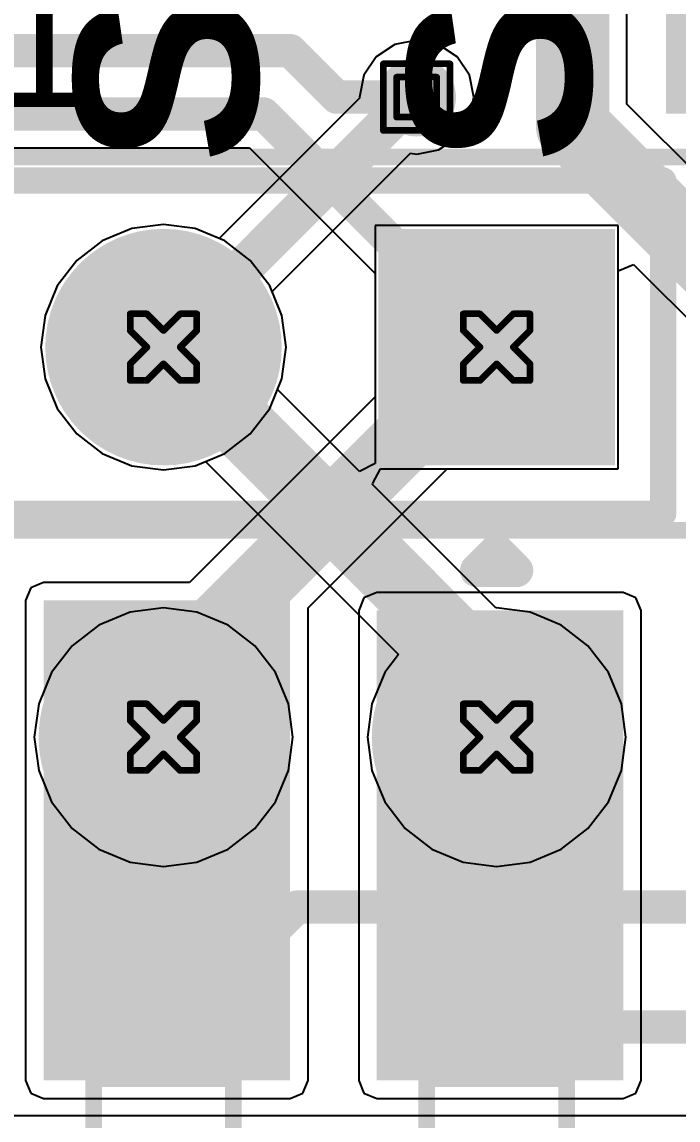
# Model space of a CAD drawing. Header units: inches. Extents: x -0.3 to 9.9, y -0.4 to 5.
# Drawn here: x 2.2705 to 2.4675, y 1.8811 to 2.2106 of the extents above; entities that cross this region are included whole.
import ezdxf

# ---------------------------------------------------------------- set-up
doc = ezdxf.new("R2010")
doc.units = ezdxf.units.IN
doc.header["$MEASUREMENT"] = 0
for name, color, linetype in [('Bottom Layer', 5, 'Continuous'), ('Bottom Solder', 6, 'Continuous'), ('Drill Drawing', 1, 'Continuous'), ('Multi-Layer', 9, 'Continuous'), ('Pad Holes', 156, 'Continuous'), ('Top Layer', 1, 'Continuous'), ('Top Overlay', 2, 'Continuous'), ('Top Paste', 8, 'Continuous'), ('Top Solder', 216, 'Continuous'), ('Via Holes', 16, 'Continuous')]:
    doc.layers.add(name, color=color, linetype=linetype)
doc.styles.add('Arial', font='', dxfattribs={"height": 0.2})
doc.styles.add('Arial_Bold', font='', dxfattribs={"height": 0.2})
doc.styles.get('Arial').set_extended_font_data('Arial')
doc.styles.get('Arial_Bold').set_extended_font_data('Arial', bold=True)

# ---------------------------------------------------------------- blocks, each defined once
blk = doc.blocks.new('OLED_0_96________2C_12')
at = {"layer": 'Bottom Layer'}
h = blk.add_hatch(color=5, dxfattribs=at)
edge = h.paths.add_edge_path()
edge.add_arc((0.05, 0), 0.0334645, 0, 360)
h = blk.add_hatch(color=5, dxfattribs=at)
edge = h.paths.add_edge_path()
edge.add_arc((0.15, 0), 0.0334645, 0, 360)
at = {"layer": 'Bottom Solder'}
h = blk.add_hatch(color=6, dxfattribs=at)
edge = h.paths.add_edge_path()
edge.add_arc((0.05, 0), 0.0374645, 0, 360)
h = blk.add_hatch(color=6, dxfattribs=at)
edge = h.paths.add_edge_path()
edge.add_arc((0.15, 0), 0.0374645, 0, 360)
at = {"layer": 'Multi-Layer'}
h = blk.add_hatch(color=9, dxfattribs=at)
edge = h.paths.add_edge_path()
edge.add_arc((0.05, 0), 0.0334645, 0, 360)
h = blk.add_hatch(color=9, dxfattribs=at)
edge = h.paths.add_edge_path()
edge.add_arc((0.15, 0), 0.0334645, 0, 360)
at = {"layer": 'Pad Holes'}
h = blk.add_hatch(color=7, dxfattribs=at)
edge = h.paths.add_edge_path()
edge.add_arc((0.05, 0), 0.0187008, 0, 360)
h = blk.add_hatch(color=7, dxfattribs=at)
edge = h.paths.add_edge_path()
edge.add_arc((0.15, 0), 0.0187008, 0, 360)
at = {"layer": 'Top Layer'}
h = blk.add_hatch(color=1, dxfattribs=at)
edge = h.paths.add_edge_path()
edge.add_arc((0.05, 0), 0.0334645, 0, 360)
h = blk.add_hatch(color=1, dxfattribs=at)
edge = h.paths.add_edge_path()
edge.add_arc((0.15, 0), 0.0334645, 0, 360)
at = {"layer": 'Top Solder'}
h = blk.add_hatch(color=216, dxfattribs=at)
edge = h.paths.add_edge_path()
edge.add_arc((0.05, 0), 0.0374645, 0, 360)
h = blk.add_hatch(color=216, dxfattribs=at)
edge = h.paths.add_edge_path()
edge.add_arc((0.15, 0), 0.0374645, 0, 360)
at = {"layer": 'Top Overlay'}
blk.add_lwpolyline([(-0.539, 0.062, 0.005, 0.005, 0), (0.539, 0.062, 0.005, 0.005, 0)], format="xyseb", dxfattribs=at)
blk = doc.blocks.new('ZIO_101954_13')
at = {"layer": 'Bottom Layer'}
h = blk.add_hatch(color=5, dxfattribs=at)
edge = h.paths.add_edge_path()
edge.add_arc((0.05, 0), 0.031496, 0, 360)
blk.add_hatch(color=5, dxfattribs=at).paths.add_polyline_path([(0.11850395, 0.03149605), (0.18149605, 0.03149605), (0.18149605, -0.03149605), (0.11850395, -0.03149605)])
at = {"layer": 'Bottom Solder'}
h = blk.add_hatch(color=6, dxfattribs=at)
edge = h.paths.add_edge_path()
edge.add_arc((0.05, 0), 0.035496, 0, 360)
blk.add_hatch(color=6, dxfattribs=at).paths.add_polyline_path([(0.11450395, 0.03549605), (0.18549605, 0.03549605), (0.18549605, -0.03549605), (0.11450395, -0.03549605)])
at = {"layer": 'Multi-Layer'}
h = blk.add_hatch(color=9, dxfattribs=at)
edge = h.paths.add_edge_path()
edge.add_arc((0.05, 0), 0.031496, 0, 360)
blk.add_hatch(color=9, dxfattribs=at).paths.add_polyline_path([(0.11850395, 0.03149605), (0.18149605, 0.03149605), (0.18149605, -0.03149605), (0.11850395, -0.03149605)])
at = {"layer": 'Pad Holes'}
h = blk.add_hatch(color=7, dxfattribs=at)
edge = h.paths.add_edge_path()
edge.add_arc((0.05, 0), 0.0187008, 0, 360)
h = blk.add_hatch(color=7, dxfattribs=at)
edge = h.paths.add_edge_path()
edge.add_arc((0.15, 0), 0.0187008, 0, 360)
at = {"layer": 'Top Layer'}
h = blk.add_hatch(color=1, dxfattribs=at)
edge = h.paths.add_edge_path()
edge.add_arc((0.05, 0), 0.031496, 0, 360)
blk.add_hatch(color=1, dxfattribs=at).paths.add_polyline_path([(0.11850395, 0.03149605), (0.18149605, 0.03149605), (0.18149605, -0.03149605), (0.11850395, -0.03149605)])
at = {"layer": 'Top Solder'}
h = blk.add_hatch(color=216, dxfattribs=at)
edge = h.paths.add_edge_path()
edge.add_arc((0.05, 0), 0.035496, 0, 360)
blk.add_hatch(color=216, dxfattribs=at).paths.add_polyline_path([(0.11450395, 0.03549605), (0.18549605, 0.03549605), (0.18549605, -0.03549605), (0.11450395, -0.03549605)])
at = {"layer": 'Top Overlay'}
for points in [[(-0.719, 0.0569999, 0.005, 0.005, 0), (0.719, 0.057, 0.005, 0.005, 0)], [(-0.2, 0.05, 0.007874, 0.007874, 0), (0.2, 0.05, 0.007874, 0.007874, 0)], [(0.2, -0.05, 0.007874, 0.007874, 0), (0.2, 0.05, 0.007874, 0.007874, 0)], [(-0.2, -0.05, 0.007874, 0.007874, 0), (0.2, -0.05, 0.007874, 0.007874, 0)], [(0.144, -0.067, 0.01, 0.01, 0), (0.15, -0.061, 0.01, 0.01, 0)], [(0.15, -0.061, 0.01, 0.01, 0), (0.156, -0.067, 0.01, 0.01, 0)], [(0.144, -0.067, 0.01, 0.01, 0), (0.156, -0.067, 0.01, 0.01, 0)]]:
    blk.add_lwpolyline(points, format="xyseb", dxfattribs=at)
for points in [[(0.1980315, 0.05, 0.003937, 0.003937, 1), (0.2019685, 0.05, 0.003937, 0.003937, 1)], [(0.1980315, 0.05, 0.003937, 0.003937, 1), (0.2019685, 0.05, 0.003937, 0.003937, 1)], [(0.1980315, -0.05, 0.003937, 0.003937, 1), (0.2019685, -0.05, 0.003937, 0.003937, 1)], [(0.1980315, -0.05, 0.003937, 0.003937, 1), (0.2019685, -0.05, 0.003937, 0.003937, 1)], [(0.1475, -0.061, 0.005, 0.005, 1), (0.1525, -0.061, 0.005, 0.005, 1)], [(0.1475, -0.061, 0.005, 0.005, 1), (0.1525, -0.061, 0.005, 0.005, 1)], [(0.1415, -0.067, 0.005, 0.005, 1), (0.1465, -0.067, 0.005, 0.005, 1)], [(0.1415, -0.067, 0.005, 0.005, 1), (0.1465, -0.067, 0.005, 0.005, 1)], [(0.1535, -0.067, 0.005, 0.005, 1), (0.1585, -0.067, 0.005, 0.005, 1)], [(0.1535, -0.067, 0.005, 0.005, 1), (0.1585, -0.067, 0.005, 0.005, 1)]]:
    blk.add_lwpolyline(points, format="xyseb", close=True, dxfattribs=at)
blk = doc.blocks.new('R___0603_73')
at = {"layer": 'Top Layer'}
for points in [[(-0.015, 0.0175), (-0.015, -0.0175), (-0.045, -0.0175), (-0.045, 0.0175)], [(0.045, 0.0175), (0.045, -0.0175), (0.015, -0.0175), (0.015, 0.0175)]]:
    blk.add_hatch(color=1, dxfattribs=at).paths.add_polyline_path(points)
at = {"layer": 'Top Paste'}
for points in [[(-0.015, 0.0175), (-0.015, -0.0175), (-0.045, -0.0175), (-0.045, 0.0175)], [(0.045, 0.0175), (0.045, -0.0175), (0.015, -0.0175), (0.015, 0.0175)]]:
    blk.add_hatch(color=8, dxfattribs=at).paths.add_polyline_path(points)
at = {"layer": 'Top Solder'}
for points in [[(-0.011, 0.0215), (-0.011, -0.0215), (-0.049, -0.0215), (-0.049, 0.0215)], [(0.049, 0.0215), (0.049, -0.0215), (0.011, -0.0215), (0.011, 0.0215)]]:
    blk.add_hatch(color=216, dxfattribs=at).paths.add_polyline_path(points)
at = {"layer": 'Top Overlay'}
for points in [[(-0.048, -0.021, 0.005, 0.005, 0), (-0.048, 0.021, 0.005, 0.005, 0)], [(0.048, 0.021, 0.005, 0.005, 0), (-0.048, 0.021, 0.005, 0.005, 0)], [(0.048, -0.021, 0.005, 0.005, 0), (0.048, 0.021, 0.005, 0.005, 0)], [(0.048, -0.021, 0.005, 0.005, 0), (-0.048, -0.021, 0.005, 0.005, 0)]]:
    blk.add_lwpolyline(points, format="xyseb", dxfattribs=at)
for points in [[(-0.04925, 0.021, 0.0025, 0.0025, 1), (-0.04675, 0.021, 0.0025, 0.0025, 1)], [(-0.04925, 0.021, 0.0025, 0.0025, 1), (-0.04675, 0.021, 0.0025, 0.0025, 1)], [(0.04675, 0.021, 0.0025, 0.0025, 1), (0.04925, 0.021, 0.0025, 0.0025, 1)], [(0.04675, 0.021, 0.0025, 0.0025, 1), (0.04925, 0.021, 0.0025, 0.0025, 1)], [(-0.04925, -0.021, 0.0025, 0.0025, 1), (-0.04675, -0.021, 0.0025, 0.0025, 1)], [(-0.04925, -0.021, 0.0025, 0.0025, 1), (-0.04675, -0.021, 0.0025, 0.0025, 1)], [(0.04675, -0.021, 0.0025, 0.0025, 1), (0.04925, -0.021, 0.0025, 0.0025, 1)], [(0.04675, -0.021, 0.0025, 0.0025, 1), (0.04925, -0.021, 0.0025, 0.0025, 1)]]:
    blk.add_lwpolyline(points, format="xyseb", close=True, dxfattribs=at)
blk = doc.blocks.new('R___0603_74')
at = {"layer": 'Top Layer'}
for points in [[(-0.015, 0.0175), (-0.015, -0.0175), (-0.045, -0.0175), (-0.045, 0.0175)], [(0.045, 0.0175), (0.045, -0.0175), (0.015, -0.0175), (0.015, 0.0175)]]:
    blk.add_hatch(color=1, dxfattribs=at).paths.add_polyline_path(points)
at = {"layer": 'Top Paste'}
for points in [[(-0.015, 0.0175), (-0.015, -0.0175), (-0.045, -0.0175), (-0.045, 0.0175)], [(0.045, 0.0175), (0.045, -0.0175), (0.015, -0.0175), (0.015, 0.0175)]]:
    blk.add_hatch(color=8, dxfattribs=at).paths.add_polyline_path(points)
at = {"layer": 'Top Solder'}
for points in [[(-0.011, 0.0215), (-0.011, -0.0215), (-0.049, -0.0215), (-0.049, 0.0215)], [(0.049, 0.0215), (0.049, -0.0215), (0.011, -0.0215), (0.011, 0.0215)]]:
    blk.add_hatch(color=216, dxfattribs=at).paths.add_polyline_path(points)
at = {"layer": 'Top Overlay'}
for points in [[(0.048, 0.021, 0.005, 0.005, 0), (-0.048, 0.021, 0.005, 0.005, 0)], [(-0.048, -0.021, 0.005, 0.005, 0), (-0.048, 0.021, 0.005, 0.005, 0)], [(0.048, -0.021, 0.005, 0.005, 0), (0.048, 0.021, 0.005, 0.005, 0)], [(0.048, -0.021, 0.005, 0.005, 0), (-0.048, -0.021, 0.005, 0.005, 0)]]:
    blk.add_lwpolyline(points, format="xyseb", dxfattribs=at)
for points in [[(-0.04925, 0.021, 0.0025, 0.0025, 1), (-0.04675, 0.021, 0.0025, 0.0025, 1)], [(-0.04925, 0.021, 0.0025, 0.0025, 1), (-0.04675, 0.021, 0.0025, 0.0025, 1)], [(0.04675, 0.021, 0.0025, 0.0025, 1), (0.04925, 0.021, 0.0025, 0.0025, 1)], [(0.04675, 0.021, 0.0025, 0.0025, 1), (0.04925, 0.021, 0.0025, 0.0025, 1)], [(-0.04925, -0.021, 0.0025, 0.0025, 1), (-0.04675, -0.021, 0.0025, 0.0025, 1)], [(-0.04925, -0.021, 0.0025, 0.0025, 1), (-0.04675, -0.021, 0.0025, 0.0025, 1)], [(0.04675, -0.021, 0.0025, 0.0025, 1), (0.04925, -0.021, 0.0025, 0.0025, 1)], [(0.04675, -0.021, 0.0025, 0.0025, 1), (0.04925, -0.021, 0.0025, 0.0025, 1)]]:
    blk.add_lwpolyline(points, format="xyseb", close=True, dxfattribs=at)

msp = doc.modelspace()

# ---------------------------------------------------------------- hatches: boundary and pattern name
at = {"layer": 'Bottom Layer'}
h = msp.add_hatch(color=5, dxfattribs=at)
edge = h.paths.add_edge_path()
edge.add_arc((2.389, 2.188), 0.011811, 0, 360)
at = {"layer": 'Bottom Solder'}
h = msp.add_hatch(color=6, dxfattribs=at)
edge = h.paths.add_edge_path()
edge.add_arc((2.389, 2.188), 0.0059055, 0, 360)
at = {"layer": 'Top Layer'}
for points in [[(2.4638226, 2.183), (2.8398226, 2.183), (2.8398226, 2.6919486), (2.4638226, 2.6919486)], [(2.277, 1.893), (2.351, 1.893), (2.351, 2.037), (2.277, 2.037)], [(2.377, 1.893), (2.451, 1.893), (2.451, 2.034), (2.377, 2.034)]]:
    msp.add_hatch(color=1, dxfattribs=at).paths.add_polyline_path(points)
h = msp.add_hatch(color=1, dxfattribs=at)
edge = h.paths.add_edge_path()
edge.add_arc((2.389, 2.188), 0.011811, 0, 360)
at = {"layer": 'Top Solder'}
h = msp.add_hatch(color=216, dxfattribs=at)
edge = h.paths.add_edge_path()
edge.add_arc((2.389, 2.188), 0.0059055, 0, 360)
at = {"layer": 'Via Holes'}
h = msp.add_hatch(color=7, dxfattribs=at)
edge = h.paths.add_edge_path()
edge.add_arc((2.389, 2.188), 0.0059055, 0, 360)

# ---------------------------------------------------------------- linework, layer by layer
at = {"layer": 'Bottom Layer'}
for p, q in [((2.4521361, 2.1859347), (2.4521361, 2.3553644)), ((2.6165354, 2.0215354), (2.4521361, 2.1859347)), ((1.6180028, 2.1727527), (2.3388231, 2.1727527)), ((2.3388231, 2.1727527), (2.376503, 2.1350728)), ((2.3034716, 2.1485526), (2.2945936, 2.1448752)), ((2.312999, 2.1498069), (2.3034716, 2.1485526)), ((2.3225264, 2.1485526), (2.312999, 2.1498069)), ((2.3314044, 2.1448752), (2.3225264, 2.1485526)), ((2.2945936, 2.1448752), (2.2869698, 2.1390252)), ((2.3390282, 2.1390252), (2.3314044, 2.1448752)), ((2.2869698, 2.1390252), (2.2811198, 2.1314014)), ((2.3448782, 2.1314014), (2.3390282, 2.1390252)), ((2.376503, 2.1350728), (2.376503, 2.0811969)), ((2.449495, 2.1359013), (2.4541144, 2.1378148)), ((2.449495, 2.0765), (2.449495, 2.1359013)), ((2.4541144, 2.1378148), (2.5886865, 2.0032427)), ((2.2811198, 2.1314014), (2.2774424, 2.1225234)), ((2.3485556, 2.1225234), (2.3448782, 2.1314014)), ((2.2774424, 2.1225234), (2.2761881, 2.112996)), ((2.3498099, 2.112996), (2.3485556, 2.1225234)), ((2.2761881, 2.112996), (2.2774424, 2.1034686)), ((2.3485556, 2.1034686), (2.3498099, 2.112996)), ((2.2774424, 2.1034686), (2.2811198, 2.0945906)), ((2.3472404, 2.1002935), (2.3485556, 2.1034686)), ((2.3718347, 2.0756992), (2.3472404, 2.1002935)), ((2.2811198, 2.0945906), (2.2869698, 2.0869668)), ((2.2869698, 2.0869668), (2.2945936, 2.0811168)), ((2.2945936, 2.0811168), (2.3034716, 2.0774394)), ((2.3225264, 2.0774394), (2.3255744, 2.0787019)), ((2.3255744, 2.0787019), (2.3835171, 2.0207592)), ((2.376503, 2.0811969), (2.3765028, 2.0781021)), ((2.3034716, 2.0774394), (2.312999, 2.0761851)), ((2.312999, 2.0761851), (2.3225264, 2.0774394)), ((2.3765028, 2.0781021), (2.3718347, 2.0756992)), ((2.3758668, 2.0721511), (2.3781051, 2.0764998)), ((2.3781051, 2.0764998), (2.3808394, 2.0765)), ((2.3808394, 2.0765), (2.449495, 2.0765)), ((2.3757022, 2.0718317), (2.3758667, 2.072151)), ((2.3758667, 2.072151), (2.3758668, 2.0721511)), ((2.4127715, 2.0347624), (2.3757022, 2.0718317)), ((2.3029578, 2.0334704), (2.2936008, 2.0295947)), ((2.312999, 2.0347924), (2.3029578, 2.0334704)), ((2.3230402, 2.0334704), (2.312999, 2.0347924)), ((2.3323972, 2.0295947), (2.3230402, 2.0334704)), ((2.412999, 2.0347924), (2.4127715, 2.0347624)), ((2.4230402, 2.0334704), (2.412999, 2.0347924)), ((2.4323972, 2.0295947), (2.4230402, 2.0334704)), ((2.2936008, 2.0295947), (2.2855658, 2.0234292)), ((2.3404322, 2.0234292), (2.3323972, 2.0295947)), ((2.4404322, 2.0234292), (2.4323972, 2.0295947)), ((2.2855658, 2.0234292), (2.2794003, 2.0153942)), ((2.3465977, 2.0153942), (2.3404322, 2.0234292)), ((2.4465977, 2.0153942), (2.4404322, 2.0234292)), ((2.3835171, 2.0207592), (2.3794003, 2.0153942)), ((2.2794003, 2.0153942), (2.2755246, 2.0060372)), ((2.3504734, 2.0060372), (2.3465977, 2.0153942)), ((2.3794003, 2.0153942), (2.3755246, 2.0060372)), ((2.4504734, 2.0060372), (2.4465977, 2.0153942)), ((2.2755246, 2.0060372), (2.2742026, 1.995996)), ((2.3517954, 1.995996), (2.3504734, 2.0060372)), ((2.3755246, 2.0060372), (2.3742026, 1.995996)), ((2.4517954, 1.995996), (2.4504734, 2.0060372)), ((2.2742026, 1.995996), (2.2755246, 1.9859548)), ((2.3504734, 1.9859548), (2.3517954, 1.995996)), ((2.3742026, 1.995996), (2.3755246, 1.9859548)), ((2.4504734, 1.9859548), (2.4517954, 1.995996)), ((2.2755246, 1.9859548), (2.2794003, 1.9765978)), ((2.3465977, 1.9765978), (2.3504734, 1.9859548)), ((2.3755246, 1.9859548), (2.3794003, 1.9765978)), ((2.4465977, 1.9765978), (2.4504734, 1.9859548)), ((2.2794003, 1.9765978), (2.2855658, 1.9685628)), ((2.3404322, 1.9685628), (2.3465977, 1.9765978)), ((2.3794003, 1.9765978), (2.3855658, 1.9685628)), ((2.4404322, 1.9685628), (2.4465977, 1.9765978)), ((2.2855658, 1.9685628), (2.2936008, 1.9623973)), ((2.3323972, 1.9623973), (2.3404322, 1.9685628)), ((2.3855658, 1.9685628), (2.3936008, 1.9623973)), ((2.4323972, 1.9623973), (2.4404322, 1.9685628)), ((2.2936008, 1.9623973), (2.3029578, 1.9585216)), ((2.3230402, 1.9585216), (2.3323972, 1.9623973)), ((2.3936008, 1.9623973), (2.4029578, 1.9585216)), ((2.4230402, 1.9585216), (2.4323972, 1.9623973)), ((2.3029578, 1.9585216), (2.312999, 1.9571996)), ((2.312999, 1.9571996), (2.3230402, 1.9585216)), ((2.4029578, 1.9585216), (2.412999, 1.9571996)), ((2.412999, 1.9571996), (2.4230402, 1.9585216))]:
    msp.add_line(p, q, dxfattribs=at)
for points in [[(2.4358226, 2.1791774, 0.022, 0.022, 0), (2.4358226, 2.3669486, 0.022, 0.022, 0)], [(1.5448226, 2.2019486, 0.01, 0.01, 0), (2.3510515, 2.2019486, 0.01, 0.01, 0)], [(2.3510515, 2.2019486, 0.01, 0.01, 0), (2.3650001, 2.188, 0.01, 0.01, 0)], [(2.3650001, 2.188, 0.01, 0.01, 0), (2.389, 2.188, 0.01, 0.01, 0)], [(1.5628226, 2.1829486, 0.01, 0.01, 0), (2.3430464, 2.1829486, 0.01, 0.01, 0)], [(2.3430464, 2.1829486, 0.01, 0.01, 0), (2.412999, 2.112996, 0.01, 0.01, 0)], [(2.4358226, 2.1791774, 0.022, 0.022, 0), (2.605, 2.01, 0.022, 0.022, 0)], [(2.312999, 2.1129061, 0.02, 0.02, 0), (2.4040196, 2.0218855, 0.02, 0.02, 0)], [(2.4040196, 2.0049754, 0.02, 0.02, 0), (2.4040196, 2.0218855, 0.02, 0.02, 0)], [(2.4040196, 2.0049754, 0.02, 0.02, 0), (2.412999, 1.995996, 0.02, 0.02, 0)]]:
    msp.add_lwpolyline(points, format="xyseb", dxfattribs=at)
for points in [[(2.3485515, 2.2019486, 0.005, 0.005, 1), (2.3535515, 2.2019486, 0.005, 0.005, 1)], [(2.3485515, 2.2019486, 0.005, 0.005, 1), (2.3535515, 2.2019486, 0.005, 0.005, 1)], [(2.3625001, 2.188, 0.005, 0.005, 1), (2.3675001, 2.188, 0.005, 0.005, 1)], [(2.3625001, 2.188, 0.005, 0.005, 1), (2.3675001, 2.188, 0.005, 0.005, 1)], [(2.3865, 2.188, 0.005, 0.005, 1), (2.3915, 2.188, 0.005, 0.005, 1)], [(2.3405464, 2.1829486, 0.005, 0.005, 1), (2.3455464, 2.1829486, 0.005, 0.005, 1)], [(2.3405464, 2.1829486, 0.005, 0.005, 1), (2.3455464, 2.1829486, 0.005, 0.005, 1)], [(2.4303226, 2.1791774, 0.011, 0.011, 1), (2.4413226, 2.1791774, 0.011, 0.011, 1)], [(2.4303226, 2.1791774, 0.011, 0.011, 1), (2.4413226, 2.1791774, 0.011, 0.011, 1)], [(2.307999, 2.1129061, 0.01, 0.01, 1), (2.317999, 2.1129061, 0.01, 0.01, 1)], [(2.410499, 2.112996, 0.005, 0.005, 1), (2.415499, 2.112996, 0.005, 0.005, 1)], [(2.3990196, 2.0218855, 0.01, 0.01, 1), (2.4090196, 2.0218855, 0.01, 0.01, 1)], [(2.3990196, 2.0218855, 0.01, 0.01, 1), (2.4090196, 2.0218855, 0.01, 0.01, 1)], [(2.3990196, 2.0049754, 0.01, 0.01, 1), (2.4090196, 2.0049754, 0.01, 0.01, 1)], [(2.3990196, 2.0049754, 0.01, 0.01, 1), (2.4090196, 2.0049754, 0.01, 0.01, 1)], [(2.407999, 1.995996, 0.01, 0.01, 1), (2.417999, 1.995996, 0.01, 0.01, 1)]]:
    msp.add_lwpolyline(points, format="xyseb", close=True, dxfattribs=at)
at = {"layer": 'Drill Drawing'}
for points in [[(2.379, 2.198, 0.002, 0.002, 0), (2.399, 2.198, 0.002, 0.002, 0)], [(2.379, 2.178, 0.002, 0.002, 0), (2.379, 2.198, 0.002, 0.002, 0)], [(2.399, 2.178, 0.002, 0.002, 0), (2.399, 2.198, 0.002, 0.002, 0)], [(2.383, 2.194, 0.002, 0.002, 0), (2.395, 2.194, 0.002, 0.002, 0)], [(2.383, 2.182, 0.002, 0.002, 0), (2.383, 2.194, 0.002, 0.002, 0)], [(2.395, 2.182, 0.002, 0.002, 0), (2.395, 2.194, 0.002, 0.002, 0)], [(2.383, 2.182, 0.002, 0.002, 0), (2.395, 2.182, 0.002, 0.002, 0)], [(2.379, 2.178, 0.002, 0.002, 0), (2.399, 2.178, 0.002, 0.002, 0)], [(2.302999, 2.117996, 0.002, 0.002, 0), (2.302999, 2.122996, 0.002, 0.002, 0)], [(2.302999, 2.122996, 0.002, 0.002, 0), (2.307999, 2.122996, 0.002, 0.002, 0)], [(2.307999, 2.122996, 0.002, 0.002, 0), (2.312999, 2.117996, 0.002, 0.002, 0)], [(2.312999, 2.117996, 0.002, 0.002, 0), (2.317999, 2.122996, 0.002, 0.002, 0)], [(2.317999, 2.122996, 0.002, 0.002, 0), (2.322999, 2.122996, 0.002, 0.002, 0)], [(2.322999, 2.117996, 0.002, 0.002, 0), (2.322999, 2.122996, 0.002, 0.002, 0)], [(2.402999, 2.117996, 0.002, 0.002, 0), (2.402999, 2.122996, 0.002, 0.002, 0)], [(2.402999, 2.122996, 0.002, 0.002, 0), (2.407999, 2.122996, 0.002, 0.002, 0)], [(2.407999, 2.122996, 0.002, 0.002, 0), (2.412999, 2.117996, 0.002, 0.002, 0)], [(2.412999, 2.117996, 0.002, 0.002, 0), (2.417999, 2.122996, 0.002, 0.002, 0)], [(2.417999, 2.122996, 0.002, 0.002, 0), (2.422999, 2.122996, 0.002, 0.002, 0)], [(2.422999, 2.117996, 0.002, 0.002, 0), (2.422999, 2.122996, 0.002, 0.002, 0)], [(2.302999, 2.117996, 0.002, 0.002, 0), (2.307999, 2.112996, 0.002, 0.002, 0)], [(2.317999, 2.112996, 0.002, 0.002, 0), (2.322999, 2.117996, 0.002, 0.002, 0)], [(2.402999, 2.117996, 0.002, 0.002, 0), (2.407999, 2.112996, 0.002, 0.002, 0)], [(2.417999, 2.112996, 0.002, 0.002, 0), (2.422999, 2.117996, 0.002, 0.002, 0)], [(2.302999, 2.107996, 0.002, 0.002, 0), (2.307999, 2.112996, 0.002, 0.002, 0)], [(2.317999, 2.112996, 0.002, 0.002, 0), (2.322999, 2.107996, 0.002, 0.002, 0)], [(2.402999, 2.107996, 0.002, 0.002, 0), (2.407999, 2.112996, 0.002, 0.002, 0)], [(2.417999, 2.112996, 0.002, 0.002, 0), (2.422999, 2.107996, 0.002, 0.002, 0)], [(2.302999, 2.102996, 0.002, 0.002, 0), (2.302999, 2.107996, 0.002, 0.002, 0)], [(2.307999, 2.102996, 0.002, 0.002, 0), (2.312999, 2.107996, 0.002, 0.002, 0)], [(2.312999, 2.107996, 0.002, 0.002, 0), (2.317999, 2.102996, 0.002, 0.002, 0)], [(2.322999, 2.102996, 0.002, 0.002, 0), (2.322999, 2.107996, 0.002, 0.002, 0)], [(2.402999, 2.102996, 0.002, 0.002, 0), (2.402999, 2.107996, 0.002, 0.002, 0)], [(2.407999, 2.102996, 0.002, 0.002, 0), (2.412999, 2.107996, 0.002, 0.002, 0)], [(2.412999, 2.107996, 0.002, 0.002, 0), (2.417999, 2.102996, 0.002, 0.002, 0)], [(2.422999, 2.102996, 0.002, 0.002, 0), (2.422999, 2.107996, 0.002, 0.002, 0)], [(2.302999, 2.102996, 0.002, 0.002, 0), (2.307999, 2.102996, 0.002, 0.002, 0)], [(2.317999, 2.102996, 0.002, 0.002, 0), (2.322999, 2.102996, 0.002, 0.002, 0)], [(2.402999, 2.102996, 0.002, 0.002, 0), (2.407999, 2.102996, 0.002, 0.002, 0)], [(2.417999, 2.102996, 0.002, 0.002, 0), (2.422999, 2.102996, 0.002, 0.002, 0)], [(2.302999, 2.000996, 0.002, 0.002, 0), (2.302999, 2.005996, 0.002, 0.002, 0)], [(2.302999, 2.005996, 0.002, 0.002, 0), (2.307999, 2.005996, 0.002, 0.002, 0)], [(2.307999, 2.005996, 0.002, 0.002, 0), (2.312999, 2.000996, 0.002, 0.002, 0)], [(2.312999, 2.000996, 0.002, 0.002, 0), (2.317999, 2.005996, 0.002, 0.002, 0)], [(2.317999, 2.005996, 0.002, 0.002, 0), (2.322999, 2.005996, 0.002, 0.002, 0)], [(2.322999, 2.000996, 0.002, 0.002, 0), (2.322999, 2.005996, 0.002, 0.002, 0)], [(2.402999, 2.000996, 0.002, 0.002, 0), (2.402999, 2.005996, 0.002, 0.002, 0)], [(2.402999, 2.005996, 0.002, 0.002, 0), (2.407999, 2.005996, 0.002, 0.002, 0)], [(2.407999, 2.005996, 0.002, 0.002, 0), (2.412999, 2.000996, 0.002, 0.002, 0)], [(2.412999, 2.000996, 0.002, 0.002, 0), (2.417999, 2.005996, 0.002, 0.002, 0)], [(2.417999, 2.005996, 0.002, 0.002, 0), (2.422999, 2.005996, 0.002, 0.002, 0)], [(2.422999, 2.000996, 0.002, 0.002, 0), (2.422999, 2.005996, 0.002, 0.002, 0)], [(2.302999, 2.000996, 0.002, 0.002, 0), (2.307999, 1.995996, 0.002, 0.002, 0)], [(2.317999, 1.995996, 0.002, 0.002, 0), (2.322999, 2.000996, 0.002, 0.002, 0)], [(2.402999, 2.000996, 0.002, 0.002, 0), (2.407999, 1.995996, 0.002, 0.002, 0)], [(2.417999, 1.995996, 0.002, 0.002, 0), (2.422999, 2.000996, 0.002, 0.002, 0)], [(2.302999, 1.990996, 0.002, 0.002, 0), (2.307999, 1.995996, 0.002, 0.002, 0)], [(2.317999, 1.995996, 0.002, 0.002, 0), (2.322999, 1.990996, 0.002, 0.002, 0)], [(2.402999, 1.990996, 0.002, 0.002, 0), (2.407999, 1.995996, 0.002, 0.002, 0)], [(2.417999, 1.995996, 0.002, 0.002, 0), (2.422999, 1.990996, 0.002, 0.002, 0)], [(2.302999, 1.985996, 0.002, 0.002, 0), (2.302999, 1.990996, 0.002, 0.002, 0)], [(2.307999, 1.985996, 0.002, 0.002, 0), (2.312999, 1.990996, 0.002, 0.002, 0)], [(2.312999, 1.990996, 0.002, 0.002, 0), (2.317999, 1.985996, 0.002, 0.002, 0)], [(2.322999, 1.985996, 0.002, 0.002, 0), (2.322999, 1.990996, 0.002, 0.002, 0)], [(2.402999, 1.985996, 0.002, 0.002, 0), (2.402999, 1.990996, 0.002, 0.002, 0)], [(2.407999, 1.985996, 0.002, 0.002, 0), (2.412999, 1.990996, 0.002, 0.002, 0)], [(2.412999, 1.990996, 0.002, 0.002, 0), (2.417999, 1.985996, 0.002, 0.002, 0)], [(2.422999, 1.985996, 0.002, 0.002, 0), (2.422999, 1.990996, 0.002, 0.002, 0)], [(2.302999, 1.985996, 0.002, 0.002, 0), (2.307999, 1.985996, 0.002, 0.002, 0)], [(2.317999, 1.985996, 0.002, 0.002, 0), (2.322999, 1.985996, 0.002, 0.002, 0)], [(2.402999, 1.985996, 0.002, 0.002, 0), (2.407999, 1.985996, 0.002, 0.002, 0)], [(2.417999, 1.985996, 0.002, 0.002, 0), (2.422999, 1.985996, 0.002, 0.002, 0)]]:
    msp.add_lwpolyline(points, format="xyseb", dxfattribs=at)
for points in [[(2.3785, 2.198, 0.001, 0.001, 1), (2.3795, 2.198, 0.001, 0.001, 1)], [(2.3785, 2.198, 0.001, 0.001, 1), (2.3795, 2.198, 0.001, 0.001, 1)], [(2.3985, 2.198, 0.001, 0.001, 1), (2.3995, 2.198, 0.001, 0.001, 1)], [(2.3985, 2.198, 0.001, 0.001, 1), (2.3995, 2.198, 0.001, 0.001, 1)], [(2.3825, 2.194, 0.001, 0.001, 1), (2.3835, 2.194, 0.001, 0.001, 1)], [(2.3825, 2.194, 0.001, 0.001, 1), (2.3835, 2.194, 0.001, 0.001, 1)], [(2.3945, 2.194, 0.001, 0.001, 1), (2.3955, 2.194, 0.001, 0.001, 1)], [(2.3945, 2.194, 0.001, 0.001, 1), (2.3955, 2.194, 0.001, 0.001, 1)], [(2.3825, 2.182, 0.001, 0.001, 1), (2.3835, 2.182, 0.001, 0.001, 1)], [(2.3825, 2.182, 0.001, 0.001, 1), (2.3835, 2.182, 0.001, 0.001, 1)], [(2.3945, 2.182, 0.001, 0.001, 1), (2.3955, 2.182, 0.001, 0.001, 1)], [(2.3945, 2.182, 0.001, 0.001, 1), (2.3955, 2.182, 0.001, 0.001, 1)], [(2.3785, 2.178, 0.001, 0.001, 1), (2.3795, 2.178, 0.001, 0.001, 1)], [(2.3785, 2.178, 0.001, 0.001, 1), (2.3795, 2.178, 0.001, 0.001, 1)], [(2.3985, 2.178, 0.001, 0.001, 1), (2.3995, 2.178, 0.001, 0.001, 1)], [(2.3985, 2.178, 0.001, 0.001, 1), (2.3995, 2.178, 0.001, 0.001, 1)], [(2.302499, 2.122996, 0.001, 0.001, 1), (2.303499, 2.122996, 0.001, 0.001, 1)], [(2.302499, 2.122996, 0.001, 0.001, 1), (2.303499, 2.122996, 0.001, 0.001, 1)], [(2.307499, 2.122996, 0.001, 0.001, 1), (2.308499, 2.122996, 0.001, 0.001, 1)], [(2.307499, 2.122996, 0.001, 0.001, 1), (2.308499, 2.122996, 0.001, 0.001, 1)], [(2.317499, 2.122996, 0.001, 0.001, 1), (2.318499, 2.122996, 0.001, 0.001, 1)], [(2.317499, 2.122996, 0.001, 0.001, 1), (2.318499, 2.122996, 0.001, 0.001, 1)], [(2.322499, 2.122996, 0.001, 0.001, 1), (2.323499, 2.122996, 0.001, 0.001, 1)], [(2.322499, 2.122996, 0.001, 0.001, 1), (2.323499, 2.122996, 0.001, 0.001, 1)], [(2.402499, 2.122996, 0.001, 0.001, 1), (2.403499, 2.122996, 0.001, 0.001, 1)], [(2.402499, 2.122996, 0.001, 0.001, 1), (2.403499, 2.122996, 0.001, 0.001, 1)], [(2.407499, 2.122996, 0.001, 0.001, 1), (2.408499, 2.122996, 0.001, 0.001, 1)], [(2.407499, 2.122996, 0.001, 0.001, 1), (2.408499, 2.122996, 0.001, 0.001, 1)], [(2.417499, 2.122996, 0.001, 0.001, 1), (2.418499, 2.122996, 0.001, 0.001, 1)], [(2.417499, 2.122996, 0.001, 0.001, 1), (2.418499, 2.122996, 0.001, 0.001, 1)], [(2.422499, 2.122996, 0.001, 0.001, 1), (2.423499, 2.122996, 0.001, 0.001, 1)], [(2.422499, 2.122996, 0.001, 0.001, 1), (2.423499, 2.122996, 0.001, 0.001, 1)], [(2.302499, 2.117996, 0.001, 0.001, 1), (2.303499, 2.117996, 0.001, 0.001, 1)], [(2.302499, 2.117996, 0.001, 0.001, 1), (2.303499, 2.117996, 0.001, 0.001, 1)], [(2.312499, 2.117996, 0.001, 0.001, 1), (2.313499, 2.117996, 0.001, 0.001, 1)], [(2.312499, 2.117996, 0.001, 0.001, 1), (2.313499, 2.117996, 0.001, 0.001, 1)], [(2.322499, 2.117996, 0.001, 0.001, 1), (2.323499, 2.117996, 0.001, 0.001, 1)], [(2.322499, 2.117996, 0.001, 0.001, 1), (2.323499, 2.117996, 0.001, 0.001, 1)], [(2.402499, 2.117996, 0.001, 0.001, 1), (2.403499, 2.117996, 0.001, 0.001, 1)], [(2.402499, 2.117996, 0.001, 0.001, 1), (2.403499, 2.117996, 0.001, 0.001, 1)], [(2.412499, 2.117996, 0.001, 0.001, 1), (2.413499, 2.117996, 0.001, 0.001, 1)], [(2.412499, 2.117996, 0.001, 0.001, 1), (2.413499, 2.117996, 0.001, 0.001, 1)], [(2.422499, 2.117996, 0.001, 0.001, 1), (2.423499, 2.117996, 0.001, 0.001, 1)], [(2.422499, 2.117996, 0.001, 0.001, 1), (2.423499, 2.117996, 0.001, 0.001, 1)], [(2.307499, 2.112996, 0.001, 0.001, 1), (2.308499, 2.112996, 0.001, 0.001, 1)], [(2.307499, 2.112996, 0.001, 0.001, 1), (2.308499, 2.112996, 0.001, 0.001, 1)], [(2.317499, 2.112996, 0.001, 0.001, 1), (2.318499, 2.112996, 0.001, 0.001, 1)], [(2.317499, 2.112996, 0.001, 0.001, 1), (2.318499, 2.112996, 0.001, 0.001, 1)], [(2.407499, 2.112996, 0.001, 0.001, 1), (2.408499, 2.112996, 0.001, 0.001, 1)], [(2.407499, 2.112996, 0.001, 0.001, 1), (2.408499, 2.112996, 0.001, 0.001, 1)], [(2.417499, 2.112996, 0.001, 0.001, 1), (2.418499, 2.112996, 0.001, 0.001, 1)], [(2.417499, 2.112996, 0.001, 0.001, 1), (2.418499, 2.112996, 0.001, 0.001, 1)], [(2.302499, 2.107996, 0.001, 0.001, 1), (2.303499, 2.107996, 0.001, 0.001, 1)], [(2.302499, 2.107996, 0.001, 0.001, 1), (2.303499, 2.107996, 0.001, 0.001, 1)], [(2.312499, 2.107996, 0.001, 0.001, 1), (2.313499, 2.107996, 0.001, 0.001, 1)], [(2.312499, 2.107996, 0.001, 0.001, 1), (2.313499, 2.107996, 0.001, 0.001, 1)], [(2.322499, 2.107996, 0.001, 0.001, 1), (2.323499, 2.107996, 0.001, 0.001, 1)], [(2.322499, 2.107996, 0.001, 0.001, 1), (2.323499, 2.107996, 0.001, 0.001, 1)], [(2.402499, 2.107996, 0.001, 0.001, 1), (2.403499, 2.107996, 0.001, 0.001, 1)], [(2.402499, 2.107996, 0.001, 0.001, 1), (2.403499, 2.107996, 0.001, 0.001, 1)], [(2.412499, 2.107996, 0.001, 0.001, 1), (2.413499, 2.107996, 0.001, 0.001, 1)], [(2.412499, 2.107996, 0.001, 0.001, 1), (2.413499, 2.107996, 0.001, 0.001, 1)], [(2.422499, 2.107996, 0.001, 0.001, 1), (2.423499, 2.107996, 0.001, 0.001, 1)], [(2.422499, 2.107996, 0.001, 0.001, 1), (2.423499, 2.107996, 0.001, 0.001, 1)], [(2.302499, 2.102996, 0.001, 0.001, 1), (2.303499, 2.102996, 0.001, 0.001, 1)], [(2.302499, 2.102996, 0.001, 0.001, 1), (2.303499, 2.102996, 0.001, 0.001, 1)], [(2.307499, 2.102996, 0.001, 0.001, 1), (2.308499, 2.102996, 0.001, 0.001, 1)], [(2.307499, 2.102996, 0.001, 0.001, 1), (2.308499, 2.102996, 0.001, 0.001, 1)], [(2.317499, 2.102996, 0.001, 0.001, 1), (2.318499, 2.102996, 0.001, 0.001, 1)], [(2.317499, 2.102996, 0.001, 0.001, 1), (2.318499, 2.102996, 0.001, 0.001, 1)], [(2.322499, 2.102996, 0.001, 0.001, 1), (2.323499, 2.102996, 0.001, 0.001, 1)], [(2.322499, 2.102996, 0.001, 0.001, 1), (2.323499, 2.102996, 0.001, 0.001, 1)], [(2.402499, 2.102996, 0.001, 0.001, 1), (2.403499, 2.102996, 0.001, 0.001, 1)], [(2.402499, 2.102996, 0.001, 0.001, 1), (2.403499, 2.102996, 0.001, 0.001, 1)], [(2.407499, 2.102996, 0.001, 0.001, 1), (2.408499, 2.102996, 0.001, 0.001, 1)], [(2.407499, 2.102996, 0.001, 0.001, 1), (2.408499, 2.102996, 0.001, 0.001, 1)], [(2.417499, 2.102996, 0.001, 0.001, 1), (2.418499, 2.102996, 0.001, 0.001, 1)], [(2.417499, 2.102996, 0.001, 0.001, 1), (2.418499, 2.102996, 0.001, 0.001, 1)], [(2.422499, 2.102996, 0.001, 0.001, 1), (2.423499, 2.102996, 0.001, 0.001, 1)], [(2.422499, 2.102996, 0.001, 0.001, 1), (2.423499, 2.102996, 0.001, 0.001, 1)], [(2.302499, 2.005996, 0.001, 0.001, 1), (2.303499, 2.005996, 0.001, 0.001, 1)], [(2.302499, 2.005996, 0.001, 0.001, 1), (2.303499, 2.005996, 0.001, 0.001, 1)], [(2.307499, 2.005996, 0.001, 0.001, 1), (2.308499, 2.005996, 0.001, 0.001, 1)], [(2.307499, 2.005996, 0.001, 0.001, 1), (2.308499, 2.005996, 0.001, 0.001, 1)], [(2.317499, 2.005996, 0.001, 0.001, 1), (2.318499, 2.005996, 0.001, 0.001, 1)], [(2.317499, 2.005996, 0.001, 0.001, 1), (2.318499, 2.005996, 0.001, 0.001, 1)], [(2.322499, 2.005996, 0.001, 0.001, 1), (2.323499, 2.005996, 0.001, 0.001, 1)], [(2.322499, 2.005996, 0.001, 0.001, 1), (2.323499, 2.005996, 0.001, 0.001, 1)], [(2.402499, 2.005996, 0.001, 0.001, 1), (2.403499, 2.005996, 0.001, 0.001, 1)], [(2.402499, 2.005996, 0.001, 0.001, 1), (2.403499, 2.005996, 0.001, 0.001, 1)], [(2.407499, 2.005996, 0.001, 0.001, 1), (2.408499, 2.005996, 0.001, 0.001, 1)], [(2.407499, 2.005996, 0.001, 0.001, 1), (2.408499, 2.005996, 0.001, 0.001, 1)], [(2.417499, 2.005996, 0.001, 0.001, 1), (2.418499, 2.005996, 0.001, 0.001, 1)], [(2.417499, 2.005996, 0.001, 0.001, 1), (2.418499, 2.005996, 0.001, 0.001, 1)], [(2.422499, 2.005996, 0.001, 0.001, 1), (2.423499, 2.005996, 0.001, 0.001, 1)], [(2.422499, 2.005996, 0.001, 0.001, 1), (2.423499, 2.005996, 0.001, 0.001, 1)], [(2.302499, 2.000996, 0.001, 0.001, 1), (2.303499, 2.000996, 0.001, 0.001, 1)], [(2.302499, 2.000996, 0.001, 0.001, 1), (2.303499, 2.000996, 0.001, 0.001, 1)], [(2.312499, 2.000996, 0.001, 0.001, 1), (2.313499, 2.000996, 0.001, 0.001, 1)], [(2.312499, 2.000996, 0.001, 0.001, 1), (2.313499, 2.000996, 0.001, 0.001, 1)], [(2.322499, 2.000996, 0.001, 0.001, 1), (2.323499, 2.000996, 0.001, 0.001, 1)], [(2.322499, 2.000996, 0.001, 0.001, 1), (2.323499, 2.000996, 0.001, 0.001, 1)], [(2.402499, 2.000996, 0.001, 0.001, 1), (2.403499, 2.000996, 0.001, 0.001, 1)], [(2.402499, 2.000996, 0.001, 0.001, 1), (2.403499, 2.000996, 0.001, 0.001, 1)], [(2.412499, 2.000996, 0.001, 0.001, 1), (2.413499, 2.000996, 0.001, 0.001, 1)], [(2.412499, 2.000996, 0.001, 0.001, 1), (2.413499, 2.000996, 0.001, 0.001, 1)], [(2.422499, 2.000996, 0.001, 0.001, 1), (2.423499, 2.000996, 0.001, 0.001, 1)], [(2.422499, 2.000996, 0.001, 0.001, 1), (2.423499, 2.000996, 0.001, 0.001, 1)], [(2.307499, 1.995996, 0.001, 0.001, 1), (2.308499, 1.995996, 0.001, 0.001, 1)], [(2.307499, 1.995996, 0.001, 0.001, 1), (2.308499, 1.995996, 0.001, 0.001, 1)], [(2.317499, 1.995996, 0.001, 0.001, 1), (2.318499, 1.995996, 0.001, 0.001, 1)], [(2.317499, 1.995996, 0.001, 0.001, 1), (2.318499, 1.995996, 0.001, 0.001, 1)], [(2.407499, 1.995996, 0.001, 0.001, 1), (2.408499, 1.995996, 0.001, 0.001, 1)], [(2.407499, 1.995996, 0.001, 0.001, 1), (2.408499, 1.995996, 0.001, 0.001, 1)], [(2.417499, 1.995996, 0.001, 0.001, 1), (2.418499, 1.995996, 0.001, 0.001, 1)], [(2.417499, 1.995996, 0.001, 0.001, 1), (2.418499, 1.995996, 0.001, 0.001, 1)], [(2.302499, 1.990996, 0.001, 0.001, 1), (2.303499, 1.990996, 0.001, 0.001, 1)], [(2.302499, 1.990996, 0.001, 0.001, 1), (2.303499, 1.990996, 0.001, 0.001, 1)], [(2.312499, 1.990996, 0.001, 0.001, 1), (2.313499, 1.990996, 0.001, 0.001, 1)], [(2.312499, 1.990996, 0.001, 0.001, 1), (2.313499, 1.990996, 0.001, 0.001, 1)], [(2.322499, 1.990996, 0.001, 0.001, 1), (2.323499, 1.990996, 0.001, 0.001, 1)], [(2.322499, 1.990996, 0.001, 0.001, 1), (2.323499, 1.990996, 0.001, 0.001, 1)], [(2.402499, 1.990996, 0.001, 0.001, 1), (2.403499, 1.990996, 0.001, 0.001, 1)], [(2.402499, 1.990996, 0.001, 0.001, 1), (2.403499, 1.990996, 0.001, 0.001, 1)], [(2.412499, 1.990996, 0.001, 0.001, 1), (2.413499, 1.990996, 0.001, 0.001, 1)], [(2.412499, 1.990996, 0.001, 0.001, 1), (2.413499, 1.990996, 0.001, 0.001, 1)], [(2.422499, 1.990996, 0.001, 0.001, 1), (2.423499, 1.990996, 0.001, 0.001, 1)], [(2.422499, 1.990996, 0.001, 0.001, 1), (2.423499, 1.990996, 0.001, 0.001, 1)], [(2.302499, 1.985996, 0.001, 0.001, 1), (2.303499, 1.985996, 0.001, 0.001, 1)], [(2.302499, 1.985996, 0.001, 0.001, 1), (2.303499, 1.985996, 0.001, 0.001, 1)], [(2.307499, 1.985996, 0.001, 0.001, 1), (2.308499, 1.985996, 0.001, 0.001, 1)], [(2.307499, 1.985996, 0.001, 0.001, 1), (2.308499, 1.985996, 0.001, 0.001, 1)], [(2.317499, 1.985996, 0.001, 0.001, 1), (2.318499, 1.985996, 0.001, 0.001, 1)], [(2.317499, 1.985996, 0.001, 0.001, 1), (2.318499, 1.985996, 0.001, 0.001, 1)], [(2.322499, 1.985996, 0.001, 0.001, 1), (2.323499, 1.985996, 0.001, 0.001, 1)], [(2.322499, 1.985996, 0.001, 0.001, 1), (2.323499, 1.985996, 0.001, 0.001, 1)], [(2.402499, 1.985996, 0.001, 0.001, 1), (2.403499, 1.985996, 0.001, 0.001, 1)], [(2.402499, 1.985996, 0.001, 0.001, 1), (2.403499, 1.985996, 0.001, 0.001, 1)], [(2.407499, 1.985996, 0.001, 0.001, 1), (2.408499, 1.985996, 0.001, 0.001, 1)], [(2.407499, 1.985996, 0.001, 0.001, 1), (2.408499, 1.985996, 0.001, 0.001, 1)], [(2.417499, 1.985996, 0.001, 0.001, 1), (2.418499, 1.985996, 0.001, 0.001, 1)], [(2.417499, 1.985996, 0.001, 0.001, 1), (2.418499, 1.985996, 0.001, 0.001, 1)], [(2.422499, 1.985996, 0.001, 0.001, 1), (2.423499, 1.985996, 0.001, 0.001, 1)], [(2.422499, 1.985996, 0.001, 0.001, 1), (2.423499, 1.985996, 0.001, 0.001, 1)]]:
    msp.add_lwpolyline(points, format="xyseb", close=True, dxfattribs=at)
at = {"layer": 'Top Layer'}
for p, q in [((2.389, 2.2051403), (2.3824407, 2.2038356)), ((2.3955593, 2.2038356), (2.389, 2.2051403)), ((2.3824407, 2.2038356), (2.37688, 2.20012)), ((2.40112, 2.20012), (2.3955593, 2.2038356)), ((2.37688, 2.20012), (2.3731644, 2.1945593)), ((2.4048356, 2.1945593), (2.40112, 2.20012)), ((2.3731644, 2.1945593), (2.3718597, 2.188)), ((2.4061403, 2.188), (2.4048356, 2.1945593)), ((2.3719065, 2.1877646), (2.3297163, 2.1455744)), ((2.3718597, 2.188), (2.3719065, 2.1877646)), ((2.4048356, 2.1814407), (2.4061403, 2.188)), ((2.40112, 2.17588), (2.4048356, 2.1814407)), ((2.3955593, 2.1721644), (2.40112, 2.17588)), ((2.3455774, 2.1297133), (2.3871014, 2.1712373)), ((2.3871014, 2.1712373), (2.389, 2.1708597)), ((2.389, 2.1708597), (2.3955593, 2.1721644)), ((2.3034716, 2.1485526), (2.2945936, 2.1448752)), ((2.312999, 2.1498069), (2.3034716, 2.1485526)), ((2.3225264, 2.1485526), (2.312999, 2.1498069)), ((2.3297163, 2.1455744), (2.3225264, 2.1485526)), ((2.449495, 2.149492), (2.376503, 2.149492)), ((2.376503, 2.149492), (2.376503, 2.0981288)), ((2.449495, 2.0765), (2.449495, 2.149492)), ((2.2945936, 2.1448752), (2.2869698, 2.1390252)), ((2.2869698, 2.1390252), (2.2811198, 2.1314014)), ((2.2811198, 2.1314014), (2.2774424, 2.1225234)), ((2.3485556, 2.1225234), (2.3455774, 2.1297133)), ((2.2774424, 2.1225234), (2.2761881, 2.112996)), ((2.3498099, 2.112996), (2.3485556, 2.1225234)), ((2.2761881, 2.112996), (2.2774424, 2.1034686)), ((2.3485556, 2.1034686), (2.3498099, 2.112996)), ((2.2774424, 2.1034686), (2.2811198, 2.0945906)), ((2.3448782, 2.0945906), (2.3485556, 2.1034686)), ((2.376503, 2.0981288), (2.3207862, 2.042412)), ((2.2811198, 2.0945906), (2.2869698, 2.0869668)), ((2.3390282, 2.0869668), (2.3448782, 2.0945906)), ((2.2869698, 2.0869668), (2.2945936, 2.0811168)), ((2.3314044, 2.0811168), (2.3390282, 2.0869668)), ((2.2945936, 2.0811168), (2.3034716, 2.0774394)), ((2.3225264, 2.0774394), (2.3314044, 2.0811168)), ((2.3034716, 2.0774394), (2.312999, 2.0761851)), ((2.312999, 2.0761851), (2.3225264, 2.0774394)), ((2.356412, 2.0347802), (2.3981318, 2.0765)), ((2.3981318, 2.0765), (2.449495, 2.0765)), ((2.2731731, 2.0408269), (2.271588, 2.037)), ((2.277, 2.042412), (2.2731731, 2.0408269)), ((2.3207862, 2.042412), (2.277, 2.042412)), ((2.377, 2.039412), (2.3731731, 2.0378269)), ((2.451, 2.039412), (2.377, 2.039412)), ((2.4548269, 2.0378269), (2.451, 2.039412)), ((2.271588, 2.037), (2.271588, 1.893)), ((2.3731731, 2.0378269), (2.371588, 2.034)), ((2.456412, 2.034), (2.4548269, 2.0378269)), ((2.356412, 1.893), (2.356412, 2.0347802)), ((2.371588, 2.034), (2.371588, 1.893)), ((2.456412, 1.893), (2.456412, 2.034)), ((2.271588, 1.893), (2.2731731, 1.8891731)), ((2.3548269, 1.8891731), (2.356412, 1.893)), ((2.371588, 1.893), (2.3731731, 1.8891731)), ((2.4548269, 1.8891731), (2.456412, 1.893)), ((2.2731731, 1.8891731), (2.277, 1.887588)), ((2.351, 1.887588), (2.3548269, 1.8891731)), ((2.3731731, 1.8891731), (2.377, 1.887588)), ((2.451, 1.887588), (2.4548269, 1.8891731)), ((2.277, 1.887588), (2.351, 1.887588)), ((2.377, 1.887588), (2.451, 1.887588)), ((2.784588, 1.8824148), (2.2625894, 1.8824148))]:
    msp.add_line(p, q, dxfattribs=at)
for points in [[(2.312999, 2.112996, 0.012, 0.012, 0), (2.388003, 2.188, 0.012, 0.012, 0)], [(2.3293752, 2.0293722, 0.02, 0.02, 0), (2.412999, 2.112996, 0.02, 0.02, 0)], [(2.3293752, 2.0250712, 0.02, 0.02, 0), (2.3293752, 2.0293722, 0.02, 0.02, 0)], [(2.312999, 2.008695, 0.02, 0.02, 0), (2.3293752, 2.0250712, 0.02, 0.02, 0)], [(2.312999, 1.995996, 0.02, 0.02, 0), (2.312999, 2.008695, 0.02, 0.02, 0)], [(2.312999, 1.995996, 0.02, 0.02, 0), (2.3129995, 1.9959955, 0.02, 0.02, 0)], [(2.3129995, 1.9100005, 0.02, 0.02, 0), (2.3129995, 1.9959955, 0.02, 0.02, 0)], [(2.412999, 1.995996, 0.02, 0.02, 0), (2.4129995, 1.9959955, 0.02, 0.02, 0)], [(2.4129995, 1.9100005, 0.02, 0.02, 0), (2.4129995, 1.9959955, 0.02, 0.02, 0)], [(2.3129995, 1.9100005, 0.02, 0.02, 0), (2.313, 1.91, 0.02, 0.02, 0)], [(2.4129995, 1.9100005, 0.02, 0.02, 0), (2.413, 1.91, 0.02, 0.02, 0)]]:
    msp.add_lwpolyline(points, format="xyseb", dxfattribs=at)
for points in [[(2.385003, 2.188, 0.006, 0.006, 1), (2.391003, 2.188, 0.006, 0.006, 1)], [(2.407999, 2.112996, 0.01, 0.01, 1), (2.417999, 2.112996, 0.01, 0.01, 1)], [(2.309999, 2.112996, 0.006, 0.006, 1), (2.315999, 2.112996, 0.006, 0.006, 1)], [(2.3243752, 2.0293722, 0.01, 0.01, 1), (2.3343752, 2.0293722, 0.01, 0.01, 1)], [(2.3243752, 2.0293722, 0.01, 0.01, 1), (2.3343752, 2.0293722, 0.01, 0.01, 1)], [(2.3243752, 2.0250712, 0.01, 0.01, 1), (2.3343752, 2.0250712, 0.01, 0.01, 1)], [(2.3243752, 2.0250712, 0.01, 0.01, 1), (2.3343752, 2.0250712, 0.01, 0.01, 1)], [(2.307999, 2.008695, 0.01, 0.01, 1), (2.317999, 2.008695, 0.01, 0.01, 1)], [(2.307999, 2.008695, 0.01, 0.01, 1), (2.317999, 2.008695, 0.01, 0.01, 1)], [(2.307999, 1.995996, 0.01, 0.01, 1), (2.317999, 1.995996, 0.01, 0.01, 1)], [(2.307999, 1.995996, 0.01, 0.01, 1), (2.317999, 1.995996, 0.01, 0.01, 1)], [(2.3079995, 1.9959955, 0.01, 0.01, 1), (2.3179995, 1.9959955, 0.01, 0.01, 1)], [(2.3079995, 1.9959955, 0.01, 0.01, 1), (2.3179995, 1.9959955, 0.01, 0.01, 1)], [(2.407999, 1.995996, 0.01, 0.01, 1), (2.417999, 1.995996, 0.01, 0.01, 1)], [(2.4079995, 1.9959955, 0.01, 0.01, 1), (2.4179995, 1.9959955, 0.01, 0.01, 1)], [(2.4079995, 1.9959955, 0.01, 0.01, 1), (2.4179995, 1.9959955, 0.01, 0.01, 1)], [(2.3079995, 1.9100005, 0.01, 0.01, 1), (2.3179995, 1.9100005, 0.01, 0.01, 1)], [(2.3079995, 1.9100005, 0.01, 0.01, 1), (2.3179995, 1.9100005, 0.01, 0.01, 1)], [(2.308, 1.91, 0.01, 0.01, 1), (2.318, 1.91, 0.01, 0.01, 1)], [(2.4079995, 1.9100005, 0.01, 0.01, 1), (2.4179995, 1.9100005, 0.01, 0.01, 1)], [(2.4079995, 1.9100005, 0.01, 0.01, 1), (2.4179995, 1.9100005, 0.01, 0.01, 1)], [(2.408, 1.91, 0.01, 0.01, 1), (2.418, 1.91, 0.01, 0.01, 1)]]:
    msp.add_lwpolyline(points, format="xyseb", close=True, dxfattribs=at)
at = {"layer": 'Top Overlay'}
for points in [[(2.3405, 1.9325, 0.01, 0.01, 0), (2.353, 1.945, 0.01, 0.01, 0)], [(2.353, 1.945, 0.01, 0.01, 0), (2.473, 1.945, 0.01, 0.01, 0)], [(2.443, 1.909, 0.01, 0.01, 0), (2.474, 1.909, 0.01, 0.01, 0)]]:
    msp.add_lwpolyline(points, format="xyseb", dxfattribs=at)
for points in [[(2.3505, 1.945, 0.005, 0.005, 1), (2.3555, 1.945, 0.005, 0.005, 1)], [(2.3505, 1.945, 0.005, 0.005, 1), (2.3555, 1.945, 0.005, 0.005, 1)], [(2.338, 1.9325, 0.005, 0.005, 1), (2.343, 1.9325, 0.005, 0.005, 1)], [(2.4405, 1.909, 0.005, 0.005, 1), (2.4455, 1.909, 0.005, 0.005, 1)]]:
    msp.add_lwpolyline(points, format="xyseb", close=True, dxfattribs=at)

# ---------------------------------------------------------------- block references
for name, p in [('ZIO_101954_13', (2.262999, 2.112996)), ('OLED_0_96________2C_12', (2.262999, 1.995996))]:
    msp.add_blockref(name, p)
at = {"rotation": 270}
for name, p in [('R___0603_74', (2.313, 1.88)), ('R___0603_73', (2.413, 1.88))]:
    msp.add_blockref(name, p, dxfattribs=at)

# ---------------------------------------------------------------- texts
at = {"layer": 'Top Overlay', "style": 'Arial_Bold'}
for s, p in [('SDA', (2.3412797, 2.167959)), ('SCL', (2.4412796, 2.1680244))]:
    msp.add_text(s, height=0.055, rotation=90, dxfattribs=at).set_placement(p)
at = {"layer": 'Top Overlay', "style": 'Arial'}
msp.add_text('R1', height=0.04, dxfattribs=at).set_placement((2.220342, 2.1850065))

doc.saveas('drawing.dxf')
